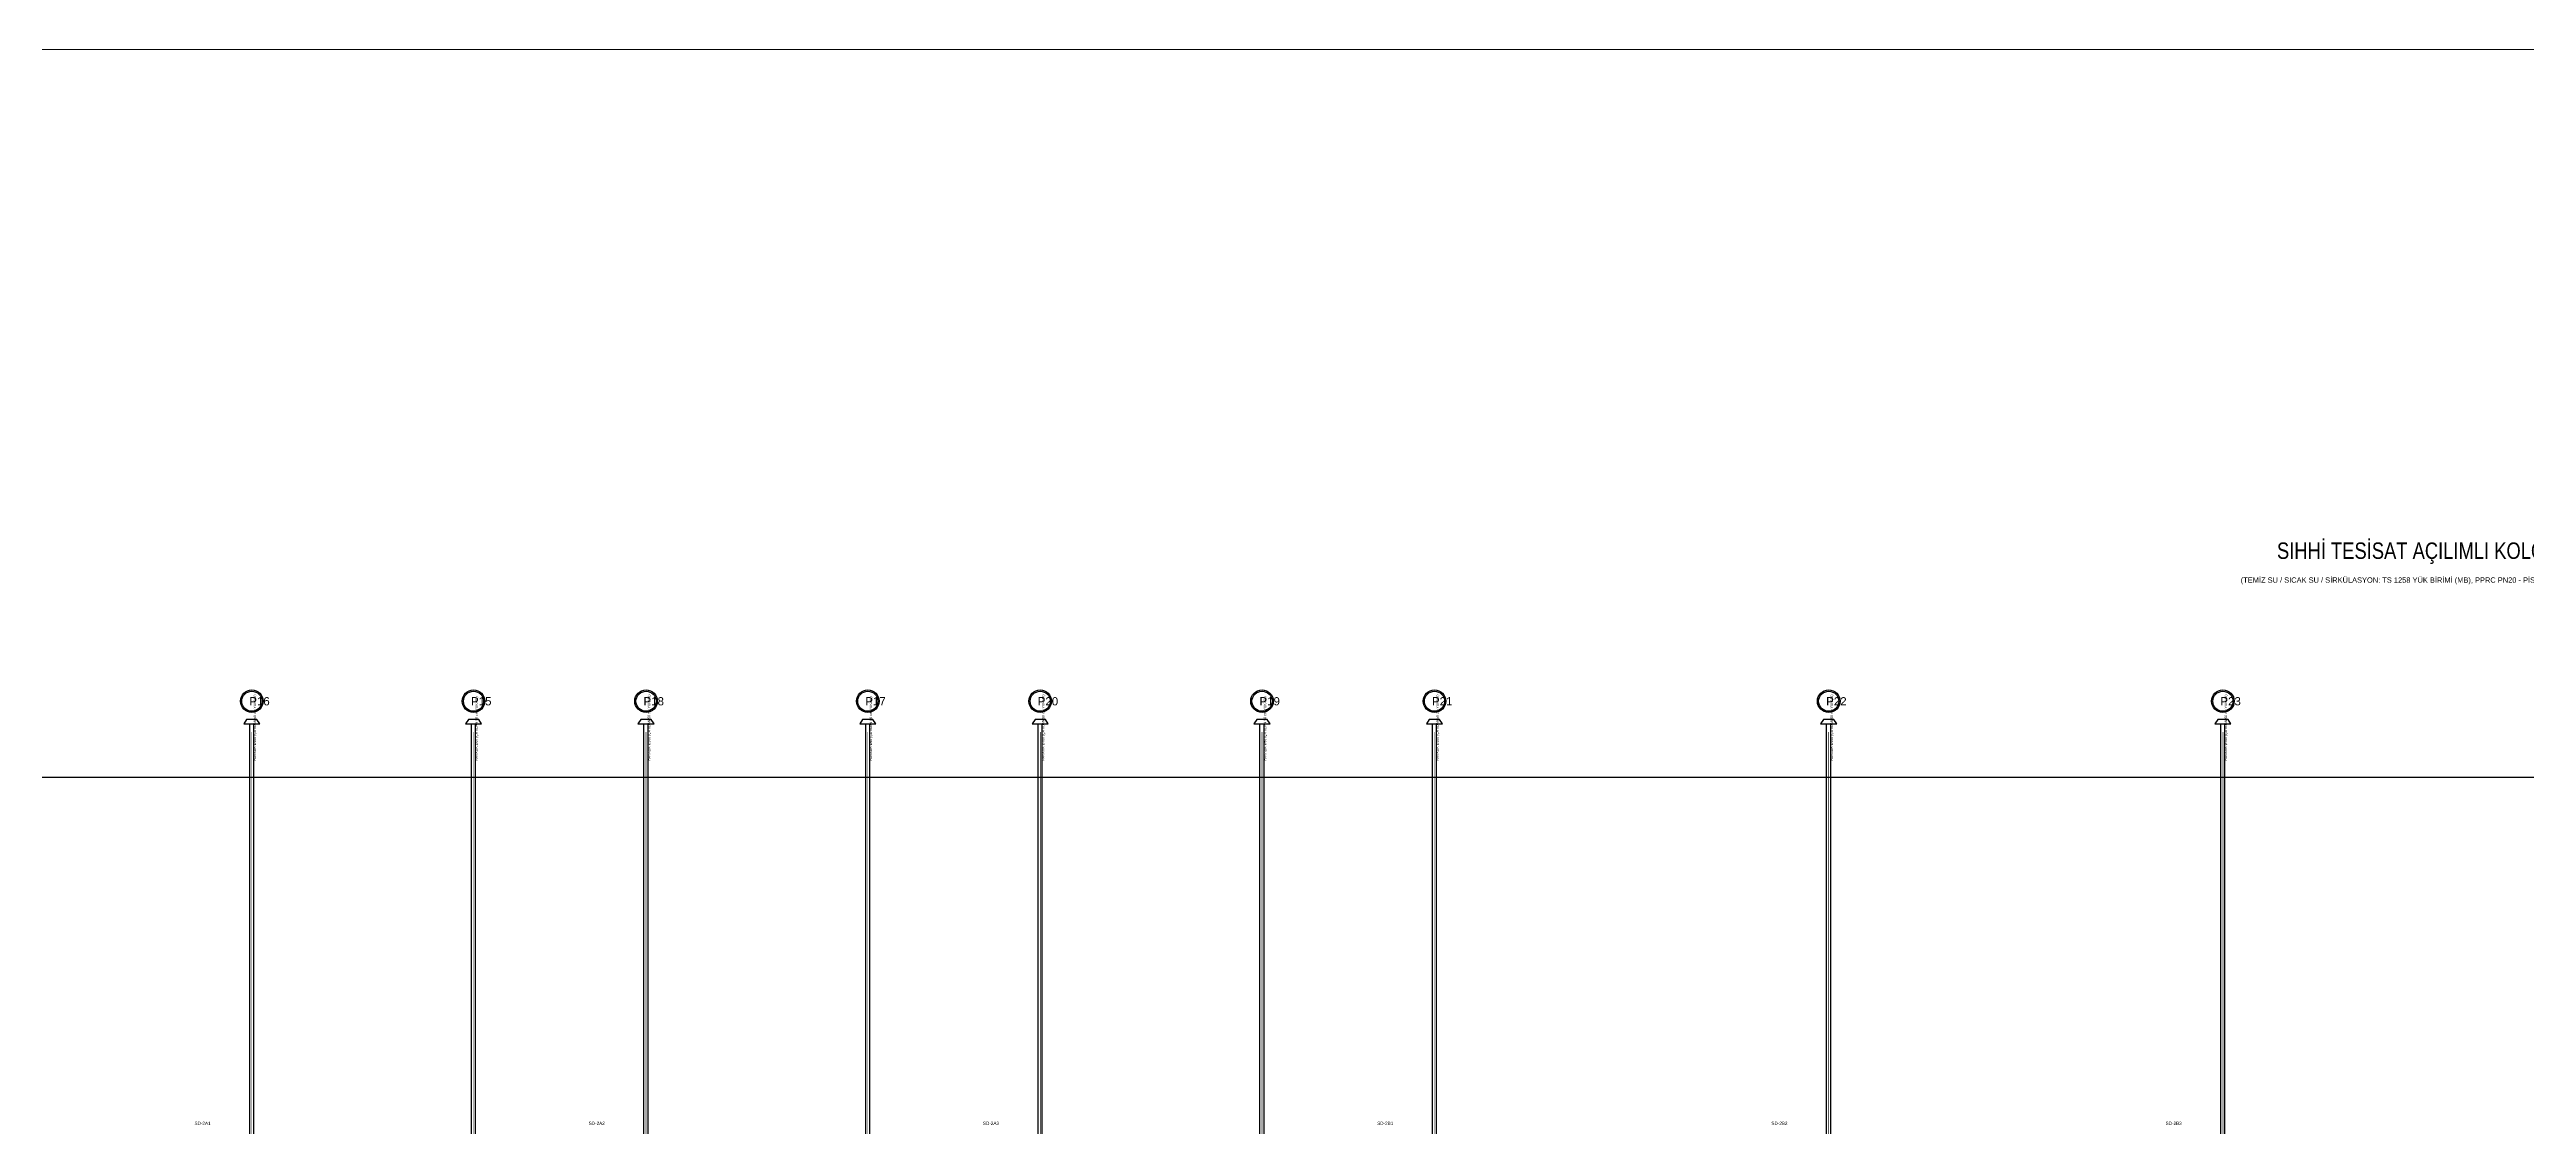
# Model space of a CAD drawing. Header units: centimetres. Extents: x 247996 to 315152, y -468471 to -440326.
# Drawn here: x 261867 to 267899, y -442951 to -440327 of the extents above; entities that cross this region are included whole.
import ezdxf
from ezdxf.enums import TextEntityAlignment as Align

# ---------------------------------------------------------------- set-up
doc = ezdxf.new("R2010")
doc.units = ezdxf.units.CM
doc.layers.add('SCOTT-ANTED', color=144, linetype='CONTINUOUS', lineweight=0)
doc.layers.add('SCOTT-MTY-PISSU-CAP', color=211, linetype='CONTINUOUS', lineweight=30)
for name, color, linetype in [('SCOTT-MTY-PISSU-BORU', 6, 'PIS'), ('SCOTT-MTY-PISSU-KOLONNO', 211, 'Continuous'), ('SCOTT-MTY-PVC', 43, 'CONTINUOUS'), ('SCOTT-MTY-SAYAC', 3, 'Continuous'), ('SCOTT-MTY-SEMA', 8, 'Continuous'), ('SCOTT-MTY-TES-SEMA', 7, 'Continuous')]:
    doc.layers.add(name, color=color, linetype=linetype)
doc.styles.add('ANOTATIVO', font='arial.ttf')
doc.styles.add('ROTAS', font='arial.ttf')
doc.linetypes.add('PIS', pattern='A,2.5,-0.09,[")",Standard,S=0.1,R=0,X=0,Y=-0.05],-0.035', length=2.625)

# ---------------------------------------------------------------- blocks, each defined once
blk = doc.blocks.new('MTY-KOLON NO PIS SU')
at = {"color": 6, "linetype": 'Continuous', "ltscale": 100}
blk.add_circle((0, 0), 27.5, dxfattribs=at)
at = {"color": 7, "linetype": 'Continuous', "ltscale": 100}
blk.add_circle((0, 0), 24.5, dxfattribs=at)
at = {"style": 'ANOTATIVO', "width": 0.65}
blk.add_attdef('K', text='', height=20, dxfattribs=at).set_placement((0, 0), align=Align.MIDDLE_CENTER)

msp = doc.modelspace()

# ---------------------------------------------------------------- linework, layer by layer
at = {"layer": 'SCOTT-ANTED'}
msp.add_line((276712.4, -440326.5), (248038.8, -440326.5), dxfattribs=at)
at = {"layer": 'SCOTT-MTY-PISSU-BORU', "const_width": 1.2}
for points in [[(262360, -445910), (262360, -441990)], [(262900, -445910), (262900, -441990)], [(263320, -445910), (263320, -441990)], [(263860, -445910), (263860, -441990)], [(264280, -445910), (264280, -441990)], [(264820, -445910), (264820, -441990)], [(265240, -445910), (265240, -441990)], [(266200, -445910), (266200, -441990)], [(267160, -445910), (267160, -441990)]]:
    msp.add_lwpolyline(points, dxfattribs=at)
at = {"layer": 'SCOTT-MTY-PVC'}
for p, q in [((262355, -441990), (262355, -441970.4)), ((262355, -445910), (262355, -441990)), ((262365, -441990), (262365, -441970.4)), ((262365, -445910), (262365, -441990)), ((262895, -441990), (262895, -441970.4)), ((262895, -445910), (262895, -441990)), ((262905, -441990), (262905, -441970.4)), ((262905, -445910), (262905, -441990)), ((263315, -441990), (263315, -441970.4)), ((263315, -445910), (263315, -441990)), ((263325, -441990), (263325, -441970.4)), ((263325, -445910), (263325, -441990)), ((263855, -441990), (263855, -441970.4)), ((263855, -445910), (263855, -441990)), ((263865, -441990), (263865, -441970.4)), ((263865, -445910), (263865, -441990)), ((264275, -441990), (264275, -441970.4)), ((264275, -445910), (264275, -441990)), ((264285, -441990), (264285, -441970.4)), ((264285, -445910), (264285, -441990)), ((264815, -441990), (264815, -441970.4)), ((264815, -445910), (264815, -441990)), ((264825, -441990), (264825, -441970.4)), ((264825, -445910), (264825, -441990)), ((265235, -441990), (265235, -441970.4)), ((265235, -445910), (265235, -441990)), ((265245, -441990), (265245, -441970.4)), ((265245, -445910), (265245, -441990)), ((266195, -441990), (266195, -441970.4)), ((266195, -445910), (266195, -441990)), ((266205, -441990), (266205, -441970.4)), ((266205, -445910), (266205, -441990)), ((267155, -441990), (267155, -441970.4)), ((267155, -445910), (267155, -441990)), ((267165, -441990), (267165, -441970.4)), ((267165, -445910), (267165, -441990))]:
    msp.add_line(p, q, dxfattribs=at)
for points in [[(262340.4, -441970.4), (262379.6, -441970.4), (262372.6, -441959.2), (262347.4, -441959.2)], [(262880.4, -441970.4), (262919.6, -441970.4), (262912.6, -441959.2), (262887.4, -441959.2)], [(263300.4, -441970.4), (263339.6, -441970.4), (263332.6, -441959.2), (263307.4, -441959.2)], [(263840.4, -441970.4), (263879.6, -441970.4), (263872.6, -441959.2), (263847.4, -441959.2)], [(264260.4, -441970.4), (264299.6, -441970.4), (264292.6, -441959.2), (264267.4, -441959.2)], [(264800.4, -441970.4), (264839.6, -441970.4), (264832.6, -441959.2), (264807.4, -441959.2)], [(265220.4, -441970.4), (265259.6, -441970.4), (265252.6, -441959.2), (265227.4, -441959.2)], [(266180.4, -441970.4), (266219.6, -441970.4), (266212.6, -441959.2), (266187.4, -441959.2)], [(267140.4, -441970.4), (267179.6, -441970.4), (267172.6, -441959.2), (267147.4, -441959.2)]]:
    msp.add_lwpolyline(points, close=True, dxfattribs=at)
at = {"layer": 'SCOTT-MTY-SEMA'}
msp.add_lwpolyline([(258900, -442100), (276550, -442100)], dxfattribs=at)

# ---------------------------------------------------------------- block references
at = {"layer": 'SCOTT-MTY-PISSU-KOLONNO'}
ref = msp.add_blockref('MTY-KOLON NO PIS SU', (262360, -441915), dxfattribs=at)
ref.add_attrib('K', 'P16', (262353.9, -441925), dxfattribs={"height": 20, "style": 'ANOTATIVO'})
ref = msp.add_blockref('MTY-KOLON NO PIS SU', (262900, -441915), dxfattribs=at)
ref.add_attrib('K', 'P15', (262893.9, -441925), dxfattribs={"height": 20, "style": 'ANOTATIVO'})
ref = msp.add_blockref('MTY-KOLON NO PIS SU', (263320, -441915), dxfattribs=at)
ref.add_attrib('K', 'P18', (263313.9, -441925), dxfattribs={"height": 20, "style": 'ANOTATIVO'})
ref = msp.add_blockref('MTY-KOLON NO PIS SU', (263860, -441915), dxfattribs=at)
ref.add_attrib('K', 'P17', (263853.9, -441925), dxfattribs={"height": 20, "style": 'ANOTATIVO'})
ref = msp.add_blockref('MTY-KOLON NO PIS SU', (264280, -441915), dxfattribs=at)
ref.add_attrib('K', 'P20', (264273.9, -441925), dxfattribs={"height": 20, "style": 'ANOTATIVO'})
ref = msp.add_blockref('MTY-KOLON NO PIS SU', (264820, -441915), dxfattribs=at)
ref.add_attrib('K', 'P19', (264813.9, -441925), dxfattribs={"height": 20, "style": 'ANOTATIVO'})
ref = msp.add_blockref('MTY-KOLON NO PIS SU', (265240, -441915), dxfattribs=at)
ref.add_attrib('K', 'P21', (265233.9, -441925), dxfattribs={"height": 20, "style": 'ANOTATIVO'})
ref = msp.add_blockref('MTY-KOLON NO PIS SU', (266200, -441915), dxfattribs=at)
ref.add_attrib('K', 'P22', (266193.9, -441925), dxfattribs={"height": 20, "style": 'ANOTATIVO'})
ref = msp.add_blockref('MTY-KOLON NO PIS SU', (267160, -441915), dxfattribs=at)
ref.add_attrib('K', 'P23', (267153.9, -441925), dxfattribs={"height": 20, "style": 'ANOTATIVO'})

# ---------------------------------------------------------------- texts
at = {"layer": 'SCOTT-MTY-PISSU-CAP', "style": 'ROTAS', "width": 0.8}
for s, p in [('HAVALIK Ø100 (ÇATIDAN 50 cm YUKARI)', (262372, -442060)), ('HAVALIK Ø50 (ÇATIDAN 50 cm YUKARI)', (262912, -442060)), ('HAVALIK Ø100 (ÇATIDAN 50 cm YUKARI)', (263332, -442060)), ('HAVALIK Ø50 (ÇATIDAN 50 cm YUKARI)', (263872, -442060)), ('HAVALIK Ø100 (ÇATIDAN 50 cm YUKARI)', (264292, -442060)), ('HAVALIK Ø50 (ÇATIDAN 50 cm YUKARI)', (264832, -442060)), ('HAVALIK Ø100 (ÇATIDAN 50 cm YUKARI)', (265252, -442060)), ('HAVALIK Ø100 (ÇATIDAN 50 cm YUKARI)', (266212, -442060)), ('HAVALIK Ø100 (ÇATIDAN 50 cm YUKARI)', (267172, -442060))]:
    msp.add_text(s, height=6, rotation=90, dxfattribs=at).set_placement(p, align=Align.BOTTOM_LEFT)
at = {"layer": 'SCOTT-MTY-SAYAC', "style": 'ROTAS', "width": 0.8}
for s, p in [('SD-2A1', (262240, -442950)), ('SD-2A2', (263200, -442950)), ('SD-2A3', (264160, -442950)), ('SD-2B1', (265120, -442950)), ('SD-2B2', (266080, -442950)), ('SD-2B3', (267040, -442950))]:
    msp.add_text(s, height=8, dxfattribs=at).set_placement(p, align=Align.BOTTOM_CENTER)
at = {"layer": 'SCOTT-MTY-TES-SEMA', "style": 'ROTAS', "width": 0.8}
for s, height, p in [('SIHHİ TESİSAT AÇILIMLI KOLON ŞEMASI', 40, (267725, -441580)), ('(TEMİZ SU / SICAK SU / SİRKÜLASYON: TS 1258 YÜK BİRİMİ (MB), PPRC PN20 - PİS SU: SU BİRİMİ (SB), PVC - ÖLÇEKSİZ)', 13, (267725, -441630))]:
    msp.add_text(s, height=height, dxfattribs=at).set_placement(p, align=Align.BOTTOM_CENTER)

doc.saveas('drawing.dxf')
